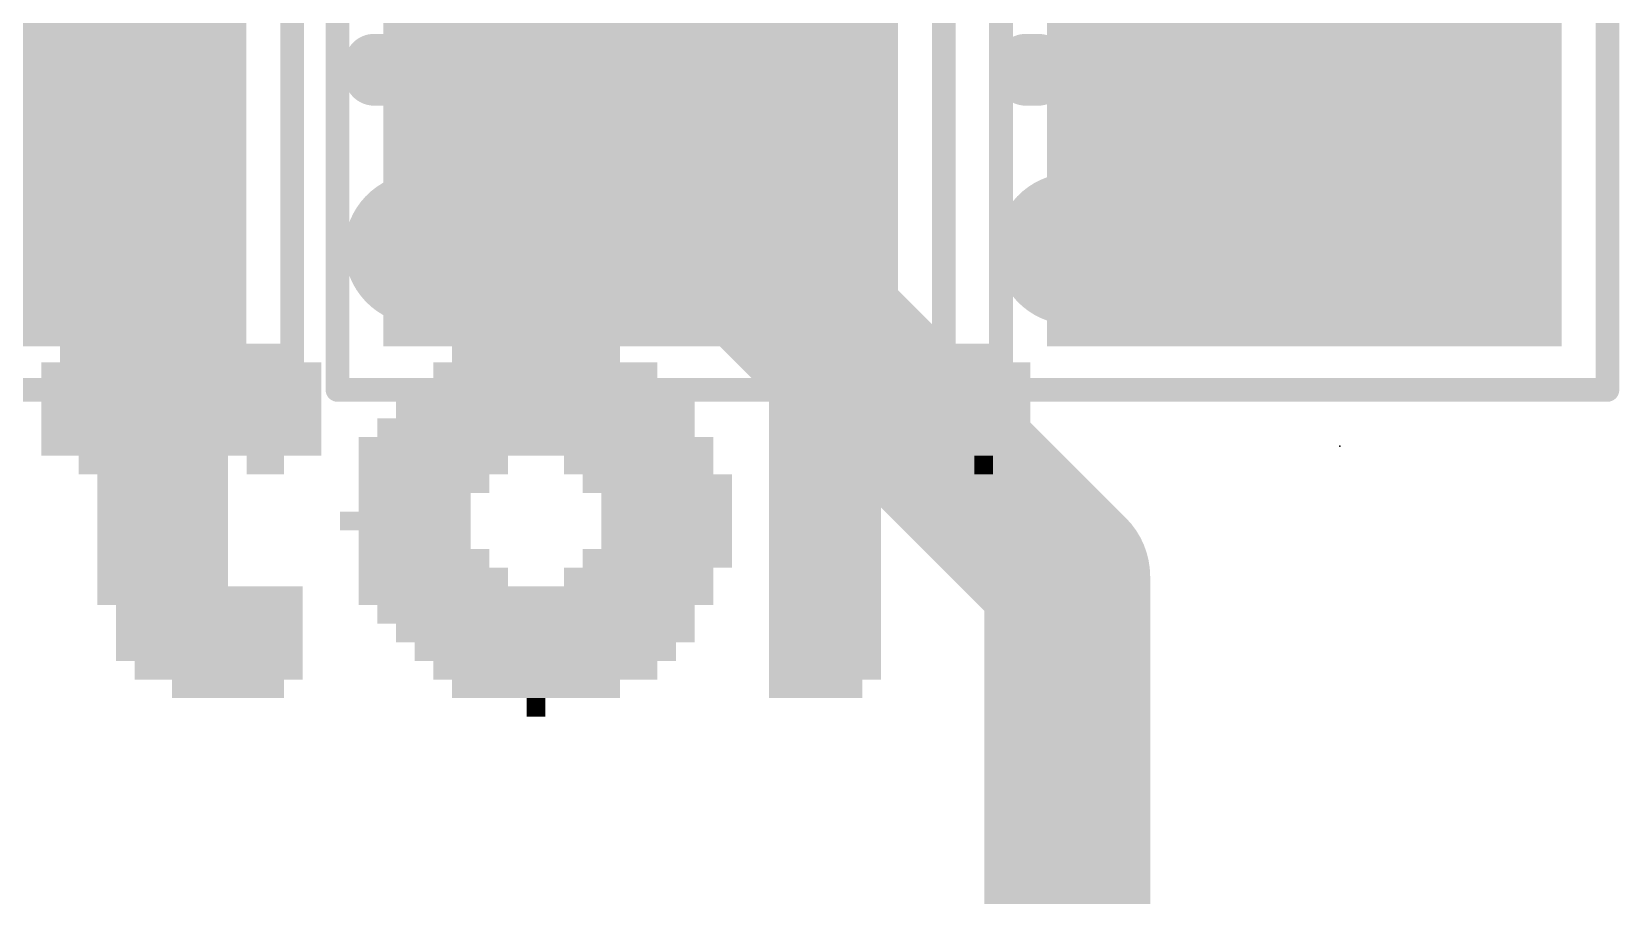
# Model space of a CAD drawing. Extents: x -28.7 to 57.9, y -15.3 to 34.1.
# Drawn here: x 13.02 to 16.423, y 7.928 to 9.779 of the extents above; entities that cross this region are included whole.
import ezdxf

# ---------------------------------------------------------------- set-up
doc = ezdxf.new("R2010")
doc.units = 0
for name, color, linetype in [('1', 12, 'CONTINUOUS'), ('16', 53, 'CONTINUOUS'), ('21', 41, 'CONTINUOUS'), ('23', 53, 'CONTINUOUS'), ('28', 253, 'CONTINUOUS'), ('30', 253, 'CONTINUOUS'), ('32', 253, 'CONTINUOUS'), ('40', 132, 'CONTINUOUS'), ('52', 253, 'CONTINUOUS')]:
    doc.layers.add(name, color=color, linetype=linetype)

# ---------------------------------------------------------------- blocks, each defined once
blk = doc.blocks.new('RECT')
blk.add_solid([(-0.5, -0.5), (0.5, -0.5), (-0.5, 0.5), (0.5, 0.5)])

msp = doc.modelspace()

# ---------------------------------------------------------------- linework, layer by layer
at = {"layer": '1', "const_width": 0.3556}
for points in [[(14.224, 12.2174), (14.224, 9.6266)], [(15.24, 8.6106), (14.224, 9.6266)], [(15.24, 8.6106), (15.24, 3.81)]]:
    msp.add_lwpolyline(points, dxfattribs=at)
at = {"layer": '1', "const_width": 0.1778}
for points in [[(14.2869, 9.6895, 1), (14.1611, 9.5637)], [(14.1351, 9.6266, 1), (14.3129, 9.6266)], [(15.3289, 8.6106, 1), (15.1511, 8.6106)], [(15.1771, 8.5477, 1), (15.3029, 8.6735)]]:
    msp.add_lwpolyline(points, format="xyb", dxfattribs=at)
at = {"layer": '23'}
msp.add_point((15.8242, 8.89), dxfattribs=at)
at = {"layer": '28'}
for points, const_width in [([(13.7541, 9.7423, 1), (13.7541, 9.6788)], 0.0635), ([(13.7859, 9.7105, 1), (13.7224, 9.7105)], 0.0635), ([(13.8127, 9.7105, 1), (13.7492, 9.7105)], 0.0635), ([(13.7809, 9.6788, 1), (13.7809, 9.7423)], 0.0635), ([(15.1511, 9.7423, 1), (15.1511, 9.6788)], 0.0635), ([(15.1829, 9.7105, 1), (15.1194, 9.7105)], 0.0635), ([(15.2097, 9.7105, 1), (15.1462, 9.7105)], 0.0635), ([(15.1779, 9.6788, 1), (15.1779, 9.7423)], 0.0635), ([(13.7541, 9.7155, 1), (13.7541, 9.652)], 0.0635), ([(13.7809, 9.652, 1), (13.7809, 9.7155)], 0.0635), ([(15.1511, 9.7155, 1), (15.1511, 9.652)], 0.0635), ([(15.1779, 9.652, 1), (15.1779, 9.7155)], 0.0635), ([(13.7224, 9.6837, 1), (13.7859, 9.6837)], 0.0635), ([(13.7492, 9.6837, 1), (13.8127, 9.6837)], 0.0635), ([(15.1194, 9.6837, 1), (15.1829, 9.6837)], 0.0635), ([(15.1462, 9.6837, 1), (15.2097, 9.6837)], 0.0635), ([(13.9954, 9.4472, 0.1139), (13.8211, 9.4069)], 0.127), ([(14.1697, 9.4069, 0.1139), (13.9954, 9.4472)], 0.127), ([(13.9954, 9.4789, 1), (13.9954, 9.4154)], 0.0635), ([(13.9954, 9.4154, 1), (13.9954, 9.4789)], 0.0635), ([(15.3924, 9.4472, 0.1139), (15.2181, 9.4069)], 0.127), ([(15.5667, 9.4069, 0.1139), (15.3924, 9.4472)], 0.127), ([(15.3924, 9.4789, 1), (15.3924, 9.4154)], 0.0635), ([(15.3924, 9.4154, 1), (15.3924, 9.4789)], 0.0635), ([(13.8211, 9.4069, 0.3205), (13.7541, 9.3131)], 0.127), ([(13.8072, 9.4355, 1), (13.835, 9.3784)], 0.0635), ([(13.8314, 9.3769, 1), (13.8108, 9.437)], 0.0635), ([(14.1493, 9.3956, 1), (14.1096, 9.4451)], 0.0635), ([(14.18, 9.437, 1), (14.1594, 9.3769)], 0.0635), ([(14.2367, 9.3131, 0.3205), (14.1697, 9.4069)], 0.127), ([(14.1558, 9.3784, 1), (14.1836, 9.4355)], 0.0635), ([(15.2181, 9.4069, 0.3205), (15.1511, 9.3131)], 0.127), ([(15.2042, 9.4355, 1), (15.232, 9.3784)], 0.0635), ([(15.2284, 9.3769, 1), (15.2078, 9.437)], 0.0635), ([(15.5463, 9.3956, 1), (15.5066, 9.4451)], 0.0635), ([(15.577, 9.437, 1), (15.5564, 9.3769)], 0.0635), ([(15.6337, 9.3131, 0.3205), (15.5667, 9.4069)], 0.127), ([(15.5528, 9.3784, 1), (15.5806, 9.4355)], 0.0635), ([(13.7541, 9.3131, 0.3205), (13.8211, 9.2193)], 0.127), ([(13.7858, 9.3131, 1), (13.7224, 9.3131)], 0.0635), ([(14.1697, 9.2193, 0.3205), (14.2367, 9.3131)], 0.127), ([(14.2684, 9.3131, 1), (14.205, 9.3131)], 0.0635), ([(15.1511, 9.3131, 0.3205), (15.2181, 9.2193)], 0.127), ([(15.1828, 9.3131, 1), (15.1194, 9.3131)], 0.0635), ([(15.5667, 9.2193, 0.3205), (15.6337, 9.3131)], 0.127), ([(15.6654, 9.3131, 1), (15.602, 9.3131)], 0.0635), ([(13.7224, 9.3131, 1), (13.7858, 9.3131)], 0.0635), ([(14.205, 9.3131, 1), (14.2684, 9.3131)], 0.0635), ([(15.1194, 9.3131, 1), (15.1828, 9.3131)], 0.0635), ([(15.602, 9.3131, 1), (15.6654, 9.3131)], 0.0635), ([(13.8211, 9.2193, 0.1139), (13.9954, 9.179)], 0.127), ([(13.835, 9.2478, 1), (13.8072, 9.1907)], 0.0635), ([(13.8108, 9.1892, 1), (13.8314, 9.2493)], 0.0635), ([(13.8415, 9.2306, 1), (13.8812, 9.1811)], 0.0635), ([(13.9954, 9.179, 0.1139), (14.1697, 9.2193)], 0.127), ([(14.1594, 9.2493, 1), (14.18, 9.1892)], 0.0635), ([(14.1836, 9.1907, 1), (14.1558, 9.2478)], 0.0635), ([(15.2181, 9.2193, 0.1139), (15.3924, 9.179)], 0.127), ([(15.232, 9.2478, 1), (15.2042, 9.1907)], 0.0635), ([(15.2078, 9.1892, 1), (15.2284, 9.2493)], 0.0635), ([(15.2385, 9.2306, 1), (15.2782, 9.1811)], 0.0635), ([(15.3924, 9.179, 0.1139), (15.5667, 9.2193)], 0.127), ([(15.5564, 9.2493, 1), (15.577, 9.1892)], 0.0635), ([(15.5806, 9.1907, 1), (15.5528, 9.2478)], 0.0635), ([(13.9954, 9.2108, 1), (13.9954, 9.1473)], 0.0635), ([(13.9954, 9.1473, 1), (13.9954, 9.2108)], 0.0635), ([(15.3924, 9.2108, 1), (15.3924, 9.1473)], 0.0635), ([(15.3924, 9.1473, 1), (15.3924, 9.2108)], 0.0635)]:
    msp.add_lwpolyline(points, format="xyb", dxfattribs=dict(at, const_width=const_width))
at = {"layer": '28', "const_width": 0.127}
for points in [[(13.7809, 9.7105), (13.7541, 9.7105)], [(13.7541, 9.7105), (13.7541, 9.6837)], [(13.7809, 9.6837), (13.7809, 9.7105)], [(15.1779, 9.7105), (15.1511, 9.7105)], [(15.1511, 9.7105), (15.1511, 9.6837)], [(15.1779, 9.6837), (15.1779, 9.7105)], [(13.7541, 9.6837), (13.7809, 9.6837)], [(15.1511, 9.6837), (15.1779, 9.6837)], [(13.8613, 9.2059), (14.1295, 9.4203)], [(15.2583, 9.2059), (15.5265, 9.4203)]]:
    msp.add_lwpolyline(points, dxfattribs=at)
at = {"layer": '40', "const_width": 0.0508}
for points in [[(13.5786, 9.0108), (13.5786, 11.4108)], [(13.6756, 11.4108), (13.6756, 9.0108)], [(14.9756, 9.0108), (14.9756, 11.4108)], [(15.098, 11.4108), (15.098, 9.0108)], [(16.398, 9.0108), (16.398, 11.4108)], [(12.2786, 9.0108), (13.5786, 9.0108)], [(13.6756, 9.0108), (14.9756, 9.0108)], [(15.098, 9.0108), (16.398, 9.0108)]]:
    msp.add_lwpolyline(points, dxfattribs=at)
at = {"layer": '40', "const_width": 0.0254}
for points in [[(13.5659, 9.0108, 1), (13.5913, 9.0108)], [(13.5786, 8.9981, 1), (13.5786, 9.0235)], [(13.6756, 9.0235, 1), (13.6756, 8.9981)], [(13.6629, 9.0108, 1), (13.6883, 9.0108)], [(14.9629, 9.0108, 1), (14.9883, 9.0108)], [(14.9756, 8.9981, 1), (14.9756, 9.0235)], [(15.098, 9.0235, 1), (15.098, 8.9981)], [(15.0853, 9.0108, 1), (15.1107, 9.0108)], [(16.3853, 9.0108, 1), (16.4107, 9.0108)], [(16.398, 8.9981, 1), (16.398, 9.0235)]]:
    msp.add_lwpolyline(points, format="xyb", dxfattribs=at)

# ---------------------------------------------------------------- block references
at = {"layer": '16', "xscale": 0.85, "yscale": 0.9, "rotation": 270}
for p in [(12.9286, 9.6308), (14.3256, 9.6308), (15.748, 9.6308)]:
    msp.add_blockref('RECT', p, dxfattribs=at)
at = {"layer": '21', "yscale": 0.04}
for p, xscale in [((13.301, 9.37), 0.12), ((13.301, 9.33), 0.2), ((13.301, 9.29), 0.28), ((13.301, 9.25), 0.28), ((13.301, 9.21), 0.28), ((13.301, 9.17), 0.28), ((13.301, 9.13), 0.28), ((14.121, 9.13), 0.08), ((13.341, 9.09), 0.52), ((14.101, 9.09), 0.36), ((14.701, 9.09), 0.2), ((15.021, 9.09), 0.2), ((13.341, 9.05), 0.6), ((14.121, 9.05), 0.48), ((14.881, 9.05), 0.56), ((13.341, 9.01), 0.6), ((14.101, 9.01), 0.6), ((14.881, 9.01), 0.56), ((13.341, 8.97), 0.6), ((14.121, 8.97), 0.64), ((14.881, 8.97), 0.56), ((13.341, 8.93), 0.6), ((14.101, 8.93), 0.68), ((14.881, 8.93), 0.56), ((13.341, 8.89), 0.6), ((14.101, 8.89), 0.76), ((14.881, 8.89), 0.56), ((13.281, 8.85), 0.32), ((13.521, 8.85), 0.08), ((13.881, 8.85), 0.32), ((14.321, 8.85), 0.32), ((14.741, 8.85), 0.28), ((15.061, 8.85), 0.04), ((13.301, 8.81), 0.28), ((13.861, 8.81), 0.28), ((14.361, 8.81), 0.32), ((14.721, 8.81), 0.24), ((13.301, 8.77), 0.28), ((13.841, 8.77), 0.24), ((14.381, 8.77), 0.28), ((14.721, 8.77), 0.24), ((13.301, 8.73), 0.28), ((13.821, 8.73), 0.28), ((14.381, 8.73), 0.28), ((14.721, 8.73), 0.24), ((13.301, 8.69), 0.28), ((13.841, 8.69), 0.24), ((14.381, 8.69), 0.28), ((14.721, 8.69), 0.24), ((13.301, 8.65), 0.28), ((13.861, 8.65), 0.28), ((14.361, 8.65), 0.32), ((14.721, 8.65), 0.24), ((13.301, 8.61), 0.28), ((13.881, 8.61), 0.32), ((14.321, 8.61), 0.32), ((14.721, 8.61), 0.24), ((13.381, 8.57), 0.44), ((14.101, 8.57), 0.76), ((14.721, 8.57), 0.24), ((13.401, 8.53), 0.4), ((14.101, 8.53), 0.68), ((14.721, 8.53), 0.24), ((13.401, 8.49), 0.4), ((14.121, 8.49), 0.64), ((14.721, 8.49), 0.24), ((13.401, 8.45), 0.4), ((14.121, 8.45), 0.56), ((14.721, 8.45), 0.24), ((13.421, 8.41), 0.36), ((14.121, 8.41), 0.48), ((14.721, 8.41), 0.24), ((13.441, 8.37), 0.24), ((14.101, 8.37), 0.36), ((14.701, 8.37), 0.2), ((14.101, 8.33), 0.04)]:
    msp.add_blockref('RECT', p, dxfattribs=dict(at, xscale=xscale))
at = {"layer": '30', "xscale": 1.0532, "yscale": 1.1032, "rotation": 270}
for p in [(12.9286, 9.6308), (14.3256, 9.6308), (15.748, 9.6308)]:
    msp.add_blockref('RECT', p, dxfattribs=at)
at = {"layer": '32', "xscale": 0.85, "yscale": 0.9, "rotation": 270}
for p in [(12.9286, 9.6308), (14.3256, 9.6308), (15.748, 9.6308)]:
    msp.add_blockref('RECT', p, dxfattribs=at)
at = {"layer": '52', "xscale": 0.3, "yscale": 0.6096, "rotation": 270}
for p in [(12.9286, 9.802), (14.3256, 9.802), (15.748, 9.802)]:
    msp.add_blockref('RECT', p, dxfattribs=at)

doc.saveas('drawing.dxf')
